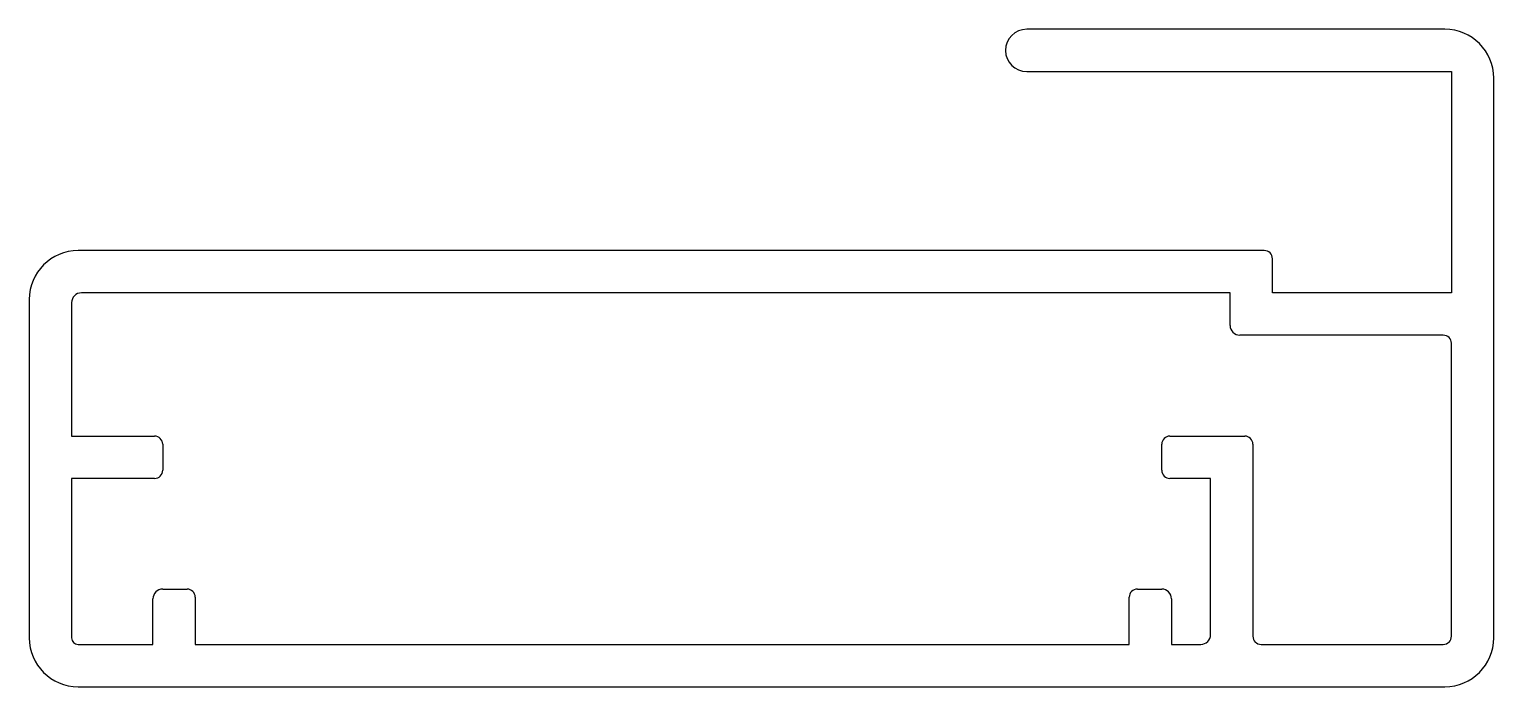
# Model space of a CAD drawing. Extents: x 1008.8 to 1053.8, y 700.4 to 720.6.
import ezdxf

# ---------------------------------------------------------------- set-up
doc = ezdxf.new("R2010")
doc.units = 0
doc.layers.get('0').update_dxf_attribs({"linetype": 'CONTINUOUS'})

msp = doc.modelspace()

# ---------------------------------------------------------------- linework, layer by layer
for p, q in [((1052.349, 720.603), (1039.499, 720.603)), ((1039.499, 719.303), (1052.549, 719.303)), ((1052.549, 719.303), (1052.549, 712.5)), ((1053.849, 701.903), (1053.849, 719.103)), ((1046.799, 713.803), (1010.349, 713.803)), ((1047.049, 712.5), (1047.049, 713.553)), ((1045.749, 712.503), (1010.449, 712.503)), ((1045.749, 711.504), (1045.749, 712.503)), ((1052.549, 712.5), (1047.049, 712.5)), ((1008.849, 712.303), (1008.849, 701.903)), ((1010.149, 712.203), (1010.149, 708.103)), ((1052.299, 711.204), (1046.049, 711.204)), ((1052.549, 701.953), (1052.549, 710.954)), ((1010.149, 708.103), (1012.699, 708.103)), ((1012.949, 707.853), (1012.949, 707.053)), ((1043.649, 707.053), (1043.649, 707.853)), ((1043.899, 708.103), (1046.199, 708.103)), ((1046.449, 707.853), (1046.449, 701.953)), ((1012.699, 706.803), (1010.149, 706.803)), ((1010.149, 706.803), (1010.149, 701.903)), ((1045.149, 706.803), (1043.899, 706.803)), ((1045.149, 702.003), (1045.149, 706.803)), ((1012.949, 703.403), (1013.699, 703.403)), ((1042.899, 703.403), (1043.649, 703.403)), ((1012.649, 701.703), (1012.649, 703.103)), ((1013.949, 703.153), (1013.949, 701.703)), ((1042.649, 701.703), (1042.649, 703.153)), ((1043.949, 703.103), (1043.949, 701.703)), ((1010.349, 701.703), (1012.649, 701.703)), ((1013.949, 701.703), (1042.649, 701.703)), ((1043.949, 701.703), (1044.849, 701.703)), ((1046.699, 701.703), (1052.299, 701.703)), ((1010.349, 700.403), (1052.349, 700.403))]:
    msp.add_line(p, q)
for centre, radius, start, end in [((1039.499, 719.953), 0.65, 90, 180), ((1052.349, 719.103), 1.5, 0, 90), ((1039.499, 719.953), 0.65, 180, 270), ((1010.349, 712.303), 1.5, 90, 180), ((1046.799, 713.553), 0.25, 0, 90), ((1010.449, 712.203), 0.3, 90, 180), ((1046.049, 711.504), 0.3, 180, 270), ((1052.299, 710.954), 0.25, 0, 90), ((1012.699, 707.853), 0.25, 0, 90), ((1043.899, 707.853), 0.25, 90, 180), ((1046.199, 707.853), 0.25, 0, 90), ((1012.699, 707.053), 0.25, 270, 0), ((1043.899, 707.053), 0.25, 180, 270), ((1012.949, 703.103), 0.3, 90, 180), ((1013.699, 703.153), 0.25, 0, 90), ((1042.899, 703.153), 0.25, 90, 180), ((1043.649, 703.103), 0.3, 360, 90), ((1044.849, 702.003), 0.3, 270, 360), ((1010.349, 701.903), 1.5, 180, 270), ((1010.349, 701.903), 0.2, 180, 270), ((1046.699, 701.953), 0.25, 180, 270), ((1052.299, 701.953), 0.25, 270, 0), ((1052.349, 701.903), 1.5, 270, 0)]:
    msp.add_arc(centre, radius, start, end)

doc.saveas('drawing.dxf')
